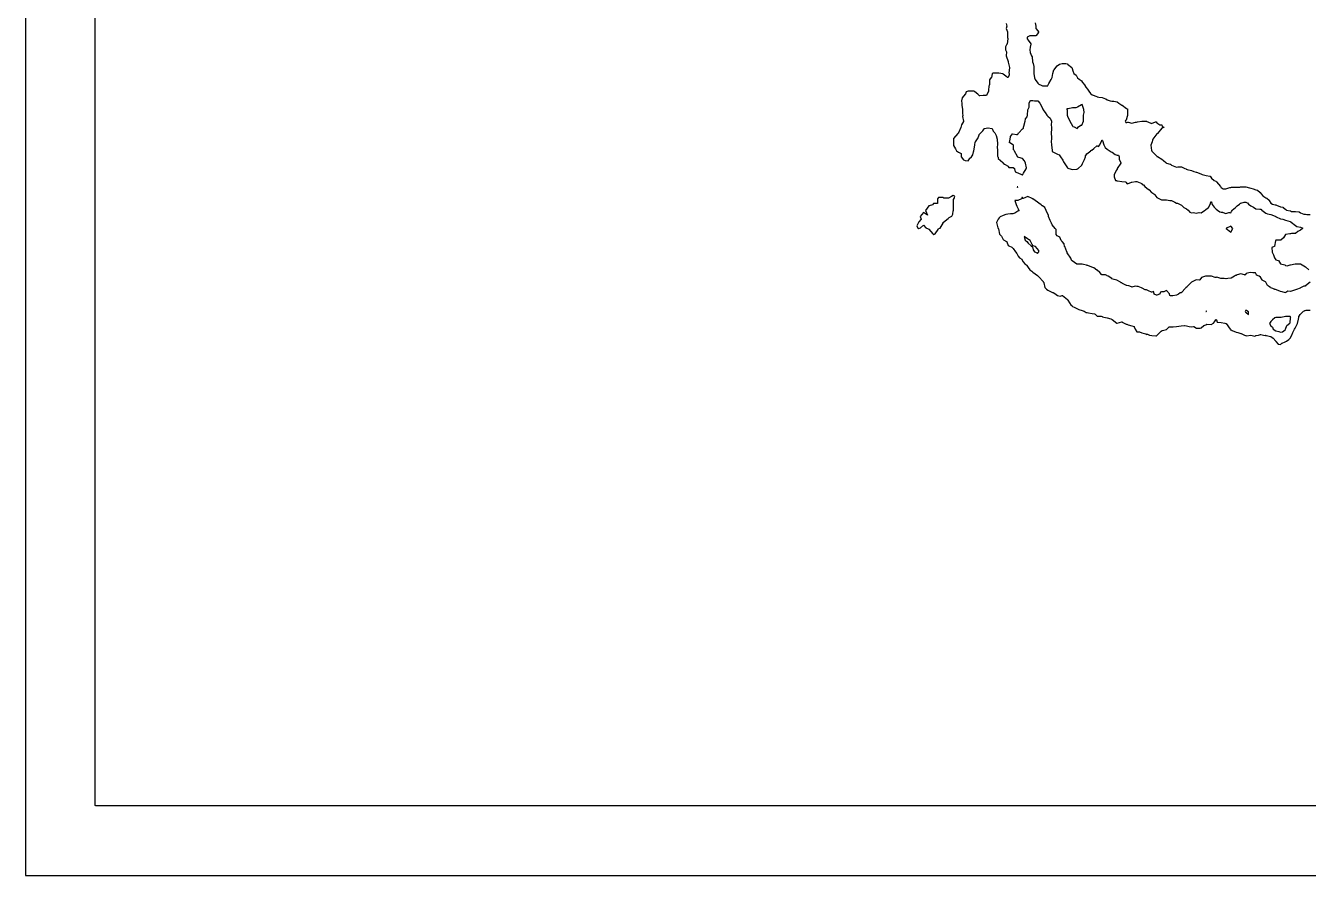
# Model space of a CAD drawing. Header units: millimetres. Extents: x 0 to 500, y 0 to 700.
# Drawn here: x 0 to 239.7, y 0 to 158.8 of the extents above; entities that cross this region are included whole.
import ezdxf

# ---------------------------------------------------------------- set-up
doc = ezdxf.new("R2010")
doc.units = ezdxf.units.MM
for name, color, linetype in [('CORTE', 1, 'Continuous'), ('GRABADO', 5, 'Continuous'), ('HOJA', 8, 'Continuous')]:
    doc.layers.add(name, color=color, linetype=linetype)

msp = doc.modelspace()

# ---------------------------------------------------------------- linework, layer by layer
at = {"layer": 'CORTE'}
for points in [[(250.7, 13), (220.65, 13), (220.28, 13), (217.87, 13), (217.3, 13), (216.91, 13), (215.47, 13), (214.72, 13), (214.51, 13), (214.03, 13), (213.63, 13), (212.18, 13), (211.77, 13), (210.8, 13), (210.39, 13), (209.91, 13), (209.49, 13), (208.02, 13), (207.6, 13), (205.64, 13), (205.2, 13), (203.73, 13), (203.28, 13), (200.32, 13), (199.86, 13), (198.87, 13), (198.31, 13), (197.85, 13), (197.38, 13), (196.88, 13), (196.41, 13), (195.91, 13), (195.43, 13), (194.93, 13), (194.42, 13), (193.91, 13), (193.42, 13), (192.93, 13), (192.44, 13), (163.74, 13), (163.36, 13), (159.83, 13), (159.44, 13), (158.83, 13), (155.81, 13), (155.21, 13), (152.21, 13), (151.78, 13), (149.77, 13), (149.33, 13), (146.81, 13), (146.24, 13), (145.74, 13), (145.19, 13), (144.63, 13), (144.18, 13), (135.16, 13), (134.65, 13), (133.15, 13), (132.65, 13), (101.94, 13), (101.33, 13), (88.84, 13), (88.28, 13), (87.79, 13), (87.35, 13), (86.79, 13), (86.35, 13), (85.85, 13), (85.3, 13), (84.85, 13), (84.3, 13), (83.85, 13), (82.85, 13), (82.39, 13), (81.85, 13), (78.85, 13), (78.33, 13), (77.34, 13), (76.82, 13), (76.31, 13), (75.81, 13), (75.31, 13), (74.83, 13), (74.34, 13), (73.84, 13), (72.85, 13), (72.36, 13), (43.69, 13), (43.08, 13), (42.7, 13), (42.32, 13), (41.33, 13), (40.73, 13), (38.75, 13), (38.16, 13), (37.67, 13), (37.27, 13), (36.78, 13), (36.37, 13), (35.88, 13), (35.21, 13), (30.29, 13), (29.74, 13), (29.25, 13), (28.82, 13), (25.87, 13), (25.33, 13), (21.9, 13), (21.38, 13), (14.05, 13), (13.56, 13), (13.07, 13), (13.07, 13), (13.06, 13), (13.05, 13), (13.04, 13.01), (13.04, 13.01), (13.03, 13.01), (13.03, 13.02), (13.02, 13.02), (13.02, 13.03), (13.01, 13.03), (13.01, 13.04), (13.01, 13.04), (13, 13.05), (13, 13.06), (13, 13.07), (13, 13.07), (13, 45.11), (13, 47.44), (13, 47.89), (13, 48.61), (13, 49.2), (13, 50.36), (13, 50.95), (13, 51.53), (13, 52.23), (13, 54.56), (13, 55.25), (13, 56.41), (13, 56.99), (13, 57.57), (13, 58.24), (13, 58.82), (13, 59.49), (13, 60.06), (13, 60.55), (13, 60.96), (13, 61.2), (13, 61.53), (13, 62.38), (13, 63.59), (13, 64.31), (13, 64.88), (13, 65.51), (13, 66.15), (13, 66.71), (13, 67.34), (13, 67.96), (13, 68.69), (13, 69.24), (13, 69.74), (13, 70.35), (13, 72.01), (13, 72.49), (13, 73), (13, 73.53), (13, 74.13), (13, 74.58), (13, 75.15), (13, 75.75), (13, 78.57), (13, 79.15), (13, 80.28), (13, 80.85), (13, 81.98), (13, 82.54), (13, 120.16), (13, 120.85), (13, 123.07), (13, 123.52), (13, 124.08), (13, 124.63), (13, 125.3), (13, 125.86), (13, 126.31), (13, 126.97), (13, 131.42), (13, 132.06), (13, 132.54), (13, 133.09), (13, 133.73), (13, 134.13), (13, 134.84), (13, 138.72), (13, 139.33), (13, 139.89), (13, 140.49), (13, 142.14), (13, 142.69), (13, 143.8), (13, 144.38), (13, 146.03), (13, 146.55), (13, 149.85), (13, 150.41), (13, 150.96), (13, 151.52), (13, 152.08), (13, 153.18), (13, 153.72), (13, 191.38)], [(188.65, 159.3), (188.78, 158.71), (188.78, 158.7), (188.78, 158.27), (189.14, 157.83), (189.14, 157.83), (189.15, 157.82), (189.15, 157.81), (189.23, 157.61), (189.24, 157.61), (189.24, 157.6), (189.24, 157.6), (189.24, 157.59), (189.24, 157.58), (189.24, 157.57), (189.24, 157.57), (189.23, 157.56), (189.15, 157.36), (189.15, 157.35), (189.14, 157.35), (189.14, 157.34), (188.76, 156.88), (188.76, 156.88), (188.75, 156.87), (188.74, 156.87), (188.74, 156.87), (188.73, 156.86), (188.72, 156.86), (188.72, 156.86), (188.71, 156.86), (187.63, 156.86), (187.27, 156.72), (187.16, 156.6), (187.12, 156.47), (187.13, 156.3), (187.29, 156.06), (187.83, 155.41), (187.84, 155.41), (187.84, 155.4), (187.84, 155.39), (187.85, 155.38), (187.85, 155.38), (187.85, 155.37), (187.85, 155.36), (187.85, 155.36), (187.85, 155.35), (187.72, 154.74), (187.62, 154.25), (187.72, 153.77), (187.92, 153.17), (188.05, 152.98), (188.05, 152.97), (188.06, 152.96), (188.06, 152.96), (188.06, 152.95), (188.16, 152.04), (188.23, 151.69), (188.41, 151.15), (188.41, 151.14), (188.41, 151.14), (188.41, 151.13), (188.41, 151.13), (188.39, 150.92), (188.41, 150.71), (188.41, 150.7), (188.41, 149.81), (188.5, 149.04), (188.66, 148.73), (189.14, 148.01), (189.3, 147.86), (189.74, 147.65), (190.02, 147.54), (190.83, 147.54), (190.92, 147.55), (190.93, 147.55), (190.94, 147.55), (190.95, 147.55), (190.97, 147.55), (190.98, 147.6), (190.98, 147.6), (190.98, 147.61), (190.99, 147.61), (191.17, 147.98), (191.17, 147.98), (191.64, 148.73), (191.7, 148.84), (191.79, 149.09), (191.93, 149.82), (191.93, 149.82), (192.14, 150.52), (192.14, 150.52), (192.14, 150.53), (192.15, 150.54), (192.15, 150.54), (192.47, 150.96), (192.47, 150.96), (192.73, 151.28), (192.74, 151.28), (192.74, 151.28), (192.74, 151.29), (193.17, 151.58), (193.17, 151.59), (193.18, 151.59), (193.19, 151.59), (193.7, 151.71), (193.71, 151.71), (193.71, 151.71), (194.32, 151.71), (194.33, 151.71), (194.33, 151.71), (194.66, 151.62), (194.67, 151.61), (194.67, 151.61), (194.68, 151.61), (195.45, 150.97), (195.45, 150.97), (195.46, 150.96), (195.47, 150.95), (195.47, 150.94), (195.52, 150.8), (195.52, 150.8), (195.64, 150.33), (195.88, 149.85), (196.28, 149.55), (196.28, 149.55), (196.29, 149.55), (196.29, 149.54), (196.3, 149.53), (196.3, 149.53), (196.55, 149.04), (196.85, 148.75), (197.25, 148.51), (197.26, 148.51), (197.27, 148.5), (197.27, 148.5), (197.28, 148.49), (197.28, 148.49), (197.48, 148.15), (197.91, 147.63), (197.92, 147.62), (197.92, 147.62), (198.1, 147.26), (198.4, 146.89), (198.41, 146.89), (198.66, 146.51), (198.95, 146.08), (199.31, 145.86), (200.15, 145.53), (200.15, 145.52), (200.23, 145.48), (200.25, 145.48), (200.54, 145.43), (201.14, 145.35), (201.14, 145.35), (201.15, 145.35), (201.8, 145.09), (201.8, 145.09), (201.81, 145.09), (202.08, 144.92), (202.63, 144.76), (202.98, 144.7), (203.29, 144.7), (203.3, 144.7), (203.3, 144.69), (203.92, 144.57), (203.93, 144.57), (203.93, 144.57), (203.94, 144.56), (203.95, 144.56), (204.26, 144.31), (204.62, 144.02), (204.85, 143.95), (204.86, 143.95), (204.87, 143.95), (204.87, 143.94), (204.87, 143.94), (205.69, 143.33), (205.79, 143.25), (205.81, 143.25), (205.82, 143.25), (205.83, 143.24), (205.83, 143.24), (205.84, 143.23), (205.85, 143.22), (205.85, 143.22), (205.85, 143.21), (205.86, 143.21), (205.86, 143.2), (205.87, 143.16), (205.88, 143.15), (205.88, 143.14), (205.88, 143.14), (205.88, 143.08), (205.88, 142.02), (205.88, 142.02), (205.88, 142.01), (205.83, 141.81), (205.83, 141.81), (205.61, 141.15), (205.61, 141.14), (205.6, 141.14), (205.46, 140.91), (205.55, 140.68), (205.75, 140.68), (205.96, 140.72), (205.97, 140.73), (205.97, 140.73), (205.98, 140.73), (205.99, 140.72), (205.99, 140.72), (206.68, 140.54), (207.37, 140.72), (207.38, 140.72), (207.59, 140.76), (207.74, 140.8), (207.75, 140.8), (207.75, 140.8), (208.53, 140.91), (208.53, 140.91), (209.4, 140.91), (209.41, 140.91), (209.47, 140.9), (209.48, 140.9), (209.49, 140.89), (209.5, 140.89), (209.65, 140.8), (210.39, 140.5), (211.14, 140.8), (211.14, 140.8), (211.15, 140.81), (211.16, 140.81), (211.17, 140.81), (211.17, 140.81), (211.18, 140.81), (211.19, 140.8), (211.19, 140.8), (211.2, 140.8), (211.21, 140.79), (211.21, 140.79), (211.22, 140.78), (211.22, 140.78), (211.36, 140.61), (211.93, 140.27), (212.24, 140.27), (212.25, 140.27), (212.26, 140.27), (212.26, 140.27), (212.27, 140.26), (212.28, 140.26), (212.28, 140.26), (212.29, 140.25), (212.3, 140.25), (212.3, 140.24), (212.31, 140.23), (212.31, 140.23), (212.31, 140.22), (212.31, 140.22), (212.39, 139.96), (212.6, 139.87), (212.6, 139.87), (212.61, 139.86), (212.62, 139.86), (212.62, 139.85), (212.63, 139.85), (212.63, 139.84), (212.64, 139.83), (212.64, 139.83), (212.64, 139.83), (212.64, 139.82), (212.64, 139.81), (212.64, 139.8), (212.64, 139.78), (212.64, 139.77), (212.64, 139.77), (212.63, 139.76), (212.63, 139.75), (212.62, 139.75), (212.62, 139.74), (212.61, 139.74), (212.6, 139.73), (212.6, 139.73), (212.59, 139.73), (212.34, 139.65), (212.29, 139.62), (211.48, 138.64), (211.48, 138.64), (211.47, 138.63), (211.47, 138.63), (211.4, 138.58), (211.39, 138.57), (211.39, 138.57), (211.36, 138.56), (210.63, 137.54), (210.58, 137.4), (210.46, 137.05), (210.27, 136.46), (210.38, 135.46), (210.38, 135.46), (210.38, 135.45), (210.37, 135.39), (210.4, 135.36), (210.4, 135.36), (210.44, 135.32), (211.04, 134.69), (211.36, 134.37), (211.39, 134.36), (211.39, 134.36), (211.4, 134.35), (211.47, 134.3), (212.28, 133.81), (212.29, 133.81), (212.6, 133.56), (213.06, 133.19), (213.2, 133.11), (213.87, 132.91), (213.88, 132.91), (213.88, 132.9), (213.89, 132.9), (213.89, 132.9), (214.13, 132.71), (214.74, 132.46), (215.03, 132.35), (215.26, 132.39), (215.27, 132.39), (215.27, 132.39), (215.95, 132.39), (215.96, 132.39), (215.97, 132.39), (215.97, 132.39), (215.98, 132.39), (216.6, 132.09), (216.83, 132), (216.84, 131.99), (216.84, 131.99), (216.91, 131.94), (217.04, 131.91), (217.82, 131.73), (217.82, 131.72), (217.83, 131.72), (218.27, 131.51), (218.74, 131.42), (218.75, 131.42), (218.75, 131.41), (219.6, 131.08), (219.68, 131.04), (219.72, 131.03), (219.84, 130.98), (220.59, 130.81), (221.26, 130.67), (221.27, 130.67), (221.28, 130.66), (221.28, 130.66), (221.29, 130.66), (221.3, 130.65), (221.3, 130.64), (221.31, 130.64), (221.56, 130.28), (222.09, 129.86), (222.36, 129.74), (222.37, 129.74), (222.37, 129.73), (222.38, 129.73), (222.49, 129.62), (222.49, 129.62), (223.23, 128.73), (223.23, 128.73), (223.31, 128.6), (223.4, 128.52), (223.76, 128.3), (224.27, 128.3), (224.99, 128.52), (225, 128.52), (225, 128.52), (225.01, 128.52), (225.2, 128.52), (225.34, 128.57), (225.34, 128.58), (225.35, 128.58), (225.35, 128.58), (225.36, 128.58), (226.89, 128.58), (227.02, 128.67), (227.03, 128.67), (227.03, 128.67), (227.04, 128.68), (227.05, 128.68), (227.06, 128.68), (227.07, 128.68), (227.07, 128.68), (227.14, 128.67), (227.99, 128.67), (228, 128.67), (228.01, 128.67), (228.01, 128.67), (228.69, 128.46), (228.94, 128.39), (229.35, 128.27), (229.86, 128.11), (230.17, 128.02), (230.18, 128.02), (230.19, 128.01), (230.19, 128.01), (230.2, 128.01), (230.67, 127.63), (230.67, 127.63), (230.68, 127.62), (230.68, 127.61), (230.83, 127.38), (231.18, 126.96), (231.73, 126.62), (231.9, 126.52), (231.91, 126.52), (232.37, 126.15), (232.37, 126.15), (232.38, 126.14), (232.38, 126.14), (232.38, 126.13), (232.68, 125.6), (232.98, 125.42), (233.45, 125.31), (233.54, 125.32), (233.55, 125.32), (233.56, 125.32), (233.56, 125.32), (233.57, 125.32), (233.58, 125.32), (233.58, 125.31), (233.73, 125.24), (234.5, 124.93), (234.93, 124.84), (234.94, 124.84), (234.95, 124.84), (234.95, 124.84), (234.96, 124.83), (234.97, 124.83), (235.45, 124.4), (235.59, 124.31), (236.25, 124.2), (236.26, 124.2), (236.35, 124.17), (236.36, 124.17), (236.53, 124.08), (237.26, 124.08), (237.26, 124.08), (237.92, 123.98), (237.93, 123.98), (237.93, 123.98), (237.94, 123.98), (237.94, 123.98), (238.21, 123.81), (238.81, 123.58), (239.11, 123.58), (239.11, 123.58), (239.12, 123.57), (239.13, 123.57), (239.37, 123.5), (240.03, 123.5)]]:
    msp.add_lwpolyline(points, dxfattribs=at)
for points in [[(196.74, 139.85), (197.14, 140.18), (197.37, 140.18), (197.68, 140.93), (197.68, 141.62), (197.65, 142.03), (197.77, 142.53), (197.7, 143.12), (197.38, 144.02), (197.29, 143.98), (196.52, 143.52), (196.2, 143.43), (195.58, 143.43), (194.8, 143.24), (194.63, 143.24), (194.52, 143.27), (194.52, 143.15), (194.6, 143.01), (194.6, 142.04), (194.71, 141.69), (194.96, 141.25), (195.12, 140.95), (195.63, 140.04), (195.69, 139.96), (195.93, 139.87), (196.48, 139.54), (196.74, 139.85)], [(189.14, 116.36), (189.31, 116.49), (189.31, 116.79), (189.03, 117.13), (188.71, 117.5), (188.23, 117.65), (188.09, 117.89), (187.68, 118.63), (187.36, 118.82), (187.19, 118.92), (186.6, 119.39), (186.79, 118.72), (187.07, 118.47), (187.29, 118.12), (187.9, 117.63), (188.1, 117.47), (188.23, 116.88), (188.53, 116.52), (188.98, 116.34), (189.07, 116.23), (189.14, 116.36)], [(228.51, 105.3), (228.15, 105.52), (228.01, 105.6), (227.91, 105.48), (227.87, 105.34), (227.9, 105.22), (228.03, 105.17), (228.51, 104.78), (228.51, 105.3)], [(220.54, 105.35), (220.56, 105.37), (220.63, 105.4), (220.64, 105.45), (220.61, 105.45), (220.56, 105.38), (220.54, 105.35), (220.54, 105.35), (220.54, 105.35)], [(234.87, 101.56), (235.34, 101.93), (235.4, 102.04), (235.67, 102.77), (236.2, 103.16), (236.25, 103.33), (236.34, 104.14), (236.36, 104.24), (236.37, 104.35), (236.3, 104.41), (235.41, 104.41), (234.59, 104.27), (234.47, 104.26), (234.37, 104.27), (233.57, 104.27), (233.39, 104.17), (232.98, 103.8), (232.68, 103.52), (232.41, 103.12), (232.68, 102.71), (233, 102.42), (233.12, 102.06), (233.58, 101.78), (234.14, 101.65), (234.48, 101.51), (234.87, 101.56)]]:
    msp.add_lwpolyline(points, close=True, dxfattribs=at)
at = {"layer": 'GRABADO'}
for points in [[(250.79, 13), (226.05, 13), (225.61, 13), (222.77, 13), (222.09, 13), (221.63, 13), (219.93, 13), (219.05, 13), (218.79, 13), (218.22, 13), (217.75, 13), (216.04, 13), (215.56, 13), (214.42, 13), (213.93, 13), (213.36, 13), (212.86, 13), (211.13, 13), (210.63, 13), (208.31, 13), (207.8, 13), (206.05, 13), (205.52, 13), (202.02, 13), (201.48, 13), (200.31, 13), (199.66, 13), (199.11, 13), (198.55, 13), (197.96, 13), (197.4, 13), (196.82, 13), (196.25, 13), (195.66, 13), (195.05, 13), (194.45, 13), (193.88, 13), (193.3, 13), (192.71, 13), (169.57, 13), (169.12, 13), (164.96, 13), (164.49, 13), (163.77, 13), (160.2, 13), (159.5, 13), (155.94, 13), (155.44, 13), (153.06, 13), (152.55, 13), (149.56, 13), (148.9, 13), (148.3, 13), (147.65, 13), (147, 13), (146.46, 13), (135.8, 13), (135.19, 13), (133.42, 13), (132.83, 13), (107.32, 13), (106.6, 13), (91.84, 13), (91.18, 13), (90.59, 13), (90.07, 13), (89.41, 13), (88.89, 13), (88.3, 13), (87.65, 13), (87.12, 13), (86.47, 13), (85.94, 13), (84.76, 13), (84.21, 13), (83.58, 13), (80.04, 13), (79.42, 13), (78.24, 13), (77.63, 13), (77.03, 13), (76.43, 13), (75.85, 13), (75.28, 13), (74.7, 13), (74.11, 13), (72.94, 13), (72.36, 13), (49.26, 13), (48.54, 13), (48.09, 13), (47.64, 13), (46.46, 13), (45.76, 13), (43.42, 13), (42.72, 13), (42.14, 13), (41.67, 13), (41.09, 13), (40.61, 13), (40.02, 13), (39.24, 13), (33.42, 13), (32.77, 13), (32.19, 13), (31.68, 13), (28.19, 13), (27.55, 13), (23.5, 13), (22.88, 13), (14.23, 13), (13.64, 13), (13.07, 13), (13.07, 13), (13.06, 13), (13.05, 13), (13.04, 13.01), (13.04, 13.01), (13.03, 13.01), (13.03, 13.02), (13.02, 13.02), (13.02, 13.03), (13.01, 13.03), (13.01, 13.04), (13.01, 13.04), (13, 13.05), (13, 13.06), (13, 13.07), (13, 13.07), (13, 38), (13, 40.76), (13, 41.29), (13, 42.14), (13, 42.83), (13, 44.21), (13, 44.9), (13, 45.59), (13, 46.42), (13, 49.17), (13, 49.98), (13, 51.35), (13, 52.04), (13, 52.72), (13, 53.52), (13, 54.2), (13, 54.99), (13, 55.67), (13, 56.25), (13, 56.73), (13, 57.01), (13, 57.4), (13, 58.41), (13, 59.84), (13, 60.69), (13, 61.36), (13, 62.11), (13, 62.86), (13, 63.53), (13, 64.27), (13, 65), (13, 65.86), (13, 66.52), (13, 67.11), (13, 67.83), (13, 69.8), (13, 70.35), (13, 70.97), (13, 71.58), (13, 72.29), (13, 72.83), (13, 73.5), (13, 74.21), (13, 77.54), (13, 78.23), (13, 79.56), (13, 80.24), (13, 81.57), (13, 82.24), (13, 113.76), (13, 114.57), (13, 117.2), (13, 117.73), (13, 118.39), (13, 119.05), (13, 119.83), (13, 120.49), (13, 121.03), (13, 121.81), (13, 127.07), (13, 127.83), (13, 128.39), (13, 129.05), (13, 129.79), (13, 130.27), (13, 131.11), (13, 135.69), (13, 136.42), (13, 137.07), (13, 137.79), (13, 139.74), (13, 140.39), (13, 141.69), (13, 142.39), (13, 144.34), (13, 144.95), (13, 148.85), (13, 149.5), (13, 150.16), (13, 150.82), (13, 151.48), (13, 152.78), (13, 153.42), (13, 184.99)], [(183.21, 159.18), (183.31, 158.71), (183.31, 158.71), (183.31, 158.69), (183.22, 158.24), (183.48, 157.61), (183.48, 157.6), (183.48, 157.59), (183.48, 157.59), (183.48, 156.61), (183.48, 156.5), (183.53, 156.45), (183.53, 156.45), (183.53, 156.44), (183.53, 156.44), (183.54, 156.43), (183.54, 156.42), (183.54, 156.41), (183.54, 156.4), (183.54, 156.39), (183.37, 155.35), (183.37, 155.34), (183.36, 155.34), (183.36, 155.33), (183.11, 154.82), (183.11, 154.27), (183.27, 153.88), (183.27, 153.87), (183.27, 153.87), (183.27, 153.86), (183.27, 153.86), (183.23, 153.15), (183.57, 152.09), (183.58, 152.05), (183.58, 152.04), (183.58, 152.04), (183.58, 152.03), (183.58, 152.02), (183.58, 152.01), (183.58, 152.01), (183.58, 152.01), (183.58, 152), (183.59, 152), (183.59, 151.99), (183.59, 151.98), (183.6, 151.98), (183.85, 150.93), (183.85, 150.93), (183.85, 150.92), (183.85, 150.91), (183.85, 150.91), (183.73, 149.97), (183.75, 149.81), (183.78, 149.6), (183.78, 149.59), (183.78, 149.59), (183.78, 149.58), (183.78, 149.57), (183.78, 149.57), (183.77, 149.56), (183.59, 149.12), (183.59, 149.12), (183.59, 149.11), (183.58, 149.11), (183.58, 149.1), (183.57, 149.1), (183.57, 149.09), (183.56, 149.09), (183.55, 149.09), (183.55, 149.08), (183.54, 149.08), (183.53, 149.08), (183.52, 149.08), (183.51, 149.08), (183.51, 149.08), (183.5, 149.08), (183.49, 149.09), (183.49, 149.09), (183.48, 149.09), (183.48, 149.1), (183.15, 149.36), (182.68, 149.74), (182.58, 149.77), (181.81, 149.9), (181.68, 149.9), (181.55, 149.88), (181.55, 149.88), (180.77, 149.88), (180.62, 149.76), (180.44, 149.12), (180.44, 149.12), (180.44, 149.11), (180.43, 149.1), (180.07, 148.67), (180.07, 147.79), (180.07, 147.78), (180.07, 147.78), (180.07, 147.77), (180.01, 147.57), (179.99, 147.45), (179.89, 146.74), (179.88, 146.46), (179.88, 146.46), (179.87, 146.45), (179.87, 146.44), (179.87, 146.44), (179.54, 145.74), (179.53, 145.73), (179.53, 145.73), (179.53, 145.73), (179.52, 145.72), (179.52, 145.71), (179.51, 145.71), (179.5, 145.71), (179.5, 145.7), (179.49, 145.7), (179.48, 145.7), (179.47, 145.7), (179.47, 145.7), (178.89, 145.73), (178.3, 145.67), (178.29, 145.67), (178.28, 145.67), (178.27, 145.67), (178.27, 145.67), (178.26, 145.67), (178.25, 145.67), (178.25, 145.68), (178.24, 145.68), (178.24, 145.68), (177.92, 145.97), (177.37, 146.41), (177.16, 146.55), (177.05, 146.53), (177.05, 146.52), (177.04, 146.52), (177.03, 146.52), (177.03, 146.53), (176.9, 146.55), (176.13, 146.55), (175.74, 146.41), (175.6, 146.02), (175.6, 146.02), (175.6, 146.02), (175.6, 146.01), (175.24, 145.59), (175.24, 145.58), (174.97, 145.32), (174.85, 144.74), (174.91, 144.26), (174.91, 144.25), (174.91, 143.84), (175.03, 143.15), (175.03, 143.14), (175.03, 142.31), (175.1, 142.04), (175.1, 142.03), (175.1, 142.02), (175.1, 142.02), (175.07, 141.79), (175.22, 140.92), (175.22, 140.91), (175.22, 140.9), (175.21, 140.89), (175.21, 140.89), (175.21, 140.88), (174.88, 140.22), (174.76, 139.78), (174.76, 139.77), (174.33, 138.75), (174.33, 138.75), (174.29, 138.69), (174.29, 138.68), (174.28, 138.68), (174.28, 138.67), (174.27, 138.67), (174.27, 138.66), (174.26, 138.66), (174.19, 138.63), (173.4, 137.67), (173.36, 137.61), (173.36, 137.58), (173.36, 137.52), (173.36, 136.48), (173.4, 136.36), (173.72, 135.78), (173.93, 135.41), (174.3, 135.14), (174.79, 134.9), (174.8, 134.9), (174.8, 134.9), (174.81, 134.89), (174.81, 134.89), (174.82, 134.88), (174.83, 134.87), (174.83, 134.86), (174.83, 134.85), (174.83, 134.27), (175.24, 133.7), (175.53, 133.59), (176.08, 133.49), (176.36, 133.92), (176.36, 133.92), (176.36, 133.93), (176.36, 133.93), (176.75, 134.29), (176.97, 134.66), (177.09, 135.22), (177.09, 135.23), (177.15, 135.38), (177.24, 135.7), (177.38, 136.48), (177.44, 137.01), (177.44, 137.02), (177.45, 137.03), (177.45, 137.03), (177.45, 137.04), (177.45, 137.04), (177.83, 137.62), (177.83, 137.62), (177.9, 137.71), (178.16, 138.4), (178.16, 138.41), (178.17, 138.41), (178.17, 138.42), (178.17, 138.42), (178.46, 138.74), (178.83, 139.14), (179.09, 139.53), (179.1, 139.53), (179.1, 139.54), (179.11, 139.54), (179.12, 139.55), (179.12, 139.55), (179.13, 139.55), (179.14, 139.56), (179.14, 139.56), (179.81, 139.66), (179.81, 139.66), (179.82, 139.66), (179.83, 139.66), (180.51, 139.58), (180.52, 139.58), (180.52, 139.58), (180.53, 139.58), (180.54, 139.57), (180.54, 139.57), (180.55, 139.56), (180.56, 139.56), (180.56, 139.55), (180.56, 139.55), (180.57, 139.54), (180.81, 139.05), (181.09, 138.74), (181.1, 138.73), (181.1, 138.73), (181.36, 138.27), (181.36, 138.26), (181.36, 138.25), (181.54, 137.59), (181.55, 137.59), (181.55, 137.58), (181.6, 136.65), (181.6, 136.64), (181.59, 136.46), (181.59, 136.45), (181.54, 136.21), (181.62, 135.36), (181.62, 134.41), (181.66, 134.27), (181.69, 134.2), (181.69, 134.19), (181.74, 133.94), (182.57, 133.19), (182.62, 133.15), (182.62, 133.14), (182.62, 133.14), (182.63, 133.13), (182.65, 133.09), (182.87, 132.92), (183.57, 132.5), (183.57, 132.5), (183.58, 132.49), (183.58, 132.49), (183.73, 132.3), (184.45, 132.3), (184.46, 132.3), (184.47, 132.3), (184.47, 132.3), (184.48, 132.3), (184.49, 132.29), (184.5, 132.29), (184.5, 132.28), (184.74, 132.07), (184.74, 132.06), (184.75, 132.05), (184.75, 132.05), (184.75, 132.04), (184.92, 131.45), (185.4, 131.26), (186.1, 130.98), (186.1, 130.98), (186.11, 130.97), (186.25, 130.89), (186.29, 130.89), (186.32, 130.9), (186.35, 130.95), (186.47, 131.22), (186.47, 131.22), (186.93, 132.05), (186.98, 132.23), (186.83, 133.11), (186.62, 133.54), (186.26, 133.97), (185.59, 134.17), (185.4, 134.22), (185.39, 134.22), (185.39, 134.22), (185.38, 134.22), (185.37, 134.23), (185.37, 134.23), (185.36, 134.24), (185.36, 134.24), (185.35, 134.25), (185.35, 134.25), (185.35, 134.26), (185.31, 134.35), (184.77, 135.32), (184.62, 135.6), (184.61, 135.6), (184.61, 135.62), (184.61, 135.63), (184.61, 136.43), (184.41, 136.6), (183.88, 136.87), (183.88, 136.88), (183.87, 136.88), (183.87, 136.88), (183.86, 136.89), (183.86, 136.9), (183.85, 136.9), (183.85, 136.91), (183.85, 136.92), (183.84, 136.93), (183.84, 136.93), (183.84, 136.94), (183.84, 136.94), (183.84, 136.95), (183.97, 137.59), (184.02, 138.01), (184.02, 138.02), (184.03, 138.03), (184.03, 138.04), (184.03, 138.04), (184.03, 138.05), (184.39, 138.54), (184.39, 138.54), (184.4, 138.55), (184.41, 138.55), (184.41, 138.55), (184.42, 138.56), (184.43, 138.56), (184.43, 138.56), (184.44, 138.57), (184.45, 138.57), (184.46, 138.57), (184.46, 138.56), (185.12, 138.45), (185.35, 138.45), (185.46, 138.57), (185.54, 138.73), (185.55, 138.73), (185.55, 138.74), (186.25, 139.49), (186.25, 139.49), (186.26, 139.5), (186.26, 139.5), (186.44, 139.61), (186.48, 139.82), (186.56, 140.21), (186.56, 140.22), (186.75, 140.93), (186.82, 141.33), (186.82, 141.33), (186.83, 141.34), (186.83, 141.35), (186.84, 141.35), (187.16, 141.74), (187.22, 142.03), (187.24, 143.03), (187.24, 143.04), (187.25, 143.05), (187.25, 143.06), (187.25, 143.06), (187.25, 143.06), (187.26, 143.07), (187.26, 143.08), (187.34, 143.17), (187.49, 143.55), (187.49, 144.25), (187.49, 144.25), (187.49, 144.26), (187.49, 144.27), (187.71, 144.74), (187.71, 144.75), (187.72, 144.75), (187.72, 144.76), (187.73, 144.76), (187.74, 144.77), (187.75, 144.77), (187.76, 144.78), (187.76, 144.78), (187.77, 144.78), (188.15, 144.81), (188.16, 144.81), (188.16, 144.81), (188.17, 144.81), (188.17, 144.81), (188.5, 144.72), (189.08, 144.76), (189.09, 144.76), (189.09, 144.76), (189.1, 144.76), (189.11, 144.76), (189.12, 144.76), (189.13, 144.75), (189.13, 144.75), (189.13, 144.74), (189.14, 144.74), (189.51, 144.29), (189.51, 144.29), (189.51, 144.29), (189.75, 143.89), (189.75, 143.89), (190.07, 143.16), (190.08, 143.14), (190.49, 142.57), (190.5, 142.57), (190.79, 142.07), (190.99, 141.85), (191.43, 141.51), (191.44, 141.51), (191.44, 141.5), (191.45, 141.49), (191.45, 141.49), (191.45, 141.48), (191.68, 140.94), (191.68, 140.93), (191.69, 140.92), (191.69, 140.91), (191.63, 140.17), (191.69, 139.81), (191.69, 139.8), (191.69, 139.8), (191.67, 139.48), (191.63, 138.69), (191.67, 137.89), (191.67, 137.89), (191.66, 137.57), (191.63, 137.21), (191.69, 136.47), (191.82, 135.5), (191.82, 135.49), (191.82, 135.49), (191.82, 135.48), (191.82, 135.47), (191.78, 135.35), (191.81, 135.27), (191.9, 135.22), (192.18, 135.07), (192.82, 134.75), (193.1, 134.65), (193.1, 134.65), (193.11, 134.65), (193.11, 134.64), (193.12, 134.64), (193.13, 134.63), (193.13, 134.63), (193.13, 134.63), (193.36, 134.28), (193.78, 133.66), (193.78, 133.65), (193.93, 133.35), (194.05, 133.17), (194.7, 132.24), (194.76, 132.17), (194.9, 132.09), (195.58, 131.87), (196.37, 131.96), (196.45, 131.96), (196.48, 132), (196.48, 132.01), (196.49, 132.02), (196.5, 132.02), (196.5, 132.02), (196.51, 132.03), (196.51, 132.03), (196.65, 132.08), (197.36, 132.72), (197.47, 133.01), (197.47, 133.01), (197.54, 133.16), (197.85, 133.76), (198.04, 134.26), (198.06, 134.5), (198.06, 134.51), (198.06, 134.52), (198.06, 134.52), (198.07, 134.53), (198.07, 134.54), (198.29, 134.8), (198.29, 134.81), (198.3, 134.81), (199.05, 135.41), (199.06, 135.42), (199.17, 135.49), (199.23, 135.53), (199.57, 135.83), (200.15, 136.3), (200.16, 136.3), (200.16, 136.3), (200.17, 136.3), (200.18, 136.31), (200.18, 136.31), (200.19, 136.31), (200.2, 136.31), (200.2, 136.31), (200.21, 136.31), (200.22, 136.31), (200.23, 136.3), (200.46, 136.21), (200.71, 136.5), (201.06, 137.33), (201.06, 137.34), (201.06, 137.34), (201.07, 137.35), (201.07, 137.35), (201.08, 137.36), (201.08, 137.36), (201.09, 137.37), (201.1, 137.37), (201.11, 137.37), (201.11, 137.37), (201.12, 137.37), (201.13, 137.37), (201.13, 137.37), (201.14, 137.37), (201.15, 137.37), (201.16, 137.37), (201.17, 137.36), (201.17, 137.36), (201.18, 137.35), (201.18, 137.35), (201.19, 137.34), (201.19, 137.33), (201.2, 137.32), (201.43, 136.49), (201.69, 136.01), (202.1, 135.69), (202.44, 135.42), (202.81, 135.19), (203, 135.15), (203, 135.15), (203.01, 135.15), (203.02, 135.14), (203.02, 135.14), (203.59, 134.73), (203.92, 134.6), (204.14, 134.6), (204.14, 134.6), (204.15, 134.59), (204.16, 134.59), (204.17, 134.59), (204.18, 134.58), (204.18, 134.58), (204.19, 134.57), (204.19, 134.57), (204.2, 134.56), (204.2, 134.56), (204.2, 134.55), (204.32, 134.27), (204.33, 134.26), (204.33, 134.25), (204.33, 133.84), (204.61, 133.16), (204.61, 133.15), (204.62, 133.15), (204.62, 133.14), (204.62, 133.13), (204.62, 133.12), (204.61, 133.11), (204.61, 133.11), (204.61, 133.1), (204.61, 133.09), (203.97, 132.07), (203.96, 132.06), (203.96, 132.06), (203.95, 132.05), (203.94, 132.04), (203.94, 132.03), (203.94, 132.02), (203.94, 132.02), (203.94, 132.01), (203.94, 132), (203.93, 131.99), (203.93, 131.98), (203.93, 131.98), (203.74, 131.71), (203.4, 130.89), (203.4, 130.5), (203.67, 129.86), (203.88, 129.83), (203.89, 129.82), (203.9, 129.82), (203.9, 129.82), (203.91, 129.82), (203.91, 129.81), (203.94, 129.78), (204.01, 129.76), (204.84, 129.63), (205.52, 129.58), (205.52, 129.57), (205.53, 129.57), (205.54, 129.57), (205.55, 129.56), (205.56, 129.56), (205.57, 129.55), (205.57, 129.55), (205.57, 129.54), (205.79, 129.21), (206.17, 129.34), (206.66, 129.51), (206.67, 129.51), (206.67, 129.51), (207.4, 129.64), (207.6, 129.67), (207.6, 129.67), (207.61, 129.67), (207.62, 129.67), (207.63, 129.67), (207.63, 129.67), (207.63, 129.67), (207.64, 129.67), (207.93, 129.52), (208.57, 129.26), (208.57, 129.26), (208.58, 129.26), (208.58, 129.25), (208.84, 129.05), (208.84, 129.04), (208.85, 129.04), (209.1, 128.74), (209.51, 128.39), (209.91, 128.11), (209.91, 128.11), (209.91, 128.11), (210.39, 127.63), (210.43, 127.59), (211, 127.2), (211, 127.2), (211.01, 127.2), (211.01, 127.19), (211.02, 127.19), (211.37, 126.68), (211.59, 126.53), (212.08, 126.3), (212.26, 126.26), (212.51, 126.22), (213.17, 126.22), (213.17, 126.22), (213.18, 126.22), (213.77, 126.13), (214.11, 126.08), (214.11, 126.08), (214.12, 126.08), (214.12, 126.08), (214.73, 125.81), (214.73, 125.81), (215.04, 125.64), (215.2, 125.62), (215.2, 125.62), (215.21, 125.61), (215.21, 125.61), (215.6, 125.42), (215.98, 125.22), (215.99, 125.21), (215.99, 125.21), (216.43, 124.83), (216.91, 124.54), (216.92, 124.54), (216.92, 124.54), (217.19, 124.29), (217.2, 124.29), (217.54, 123.93), (217.81, 123.79), (218.19, 123.84), (218.19, 123.84), (218.2, 123.84), (218.21, 123.84), (218.73, 123.74), (219.24, 123.84), (219.25, 123.84), (219.26, 123.84), (219.27, 123.84), (219.63, 123.79), (219.89, 123.96), (220.39, 124.3), (220.53, 124.43), (220.53, 124.44), (221.01, 124.82), (221.32, 125.38), (221.43, 125.79), (221.44, 125.8), (221.44, 125.8), (221.44, 125.81), (221.45, 125.81), (221.45, 125.82), (221.46, 125.83), (221.46, 125.83), (221.47, 125.83), (221.47, 125.84), (221.48, 125.84), (221.49, 125.84), (221.49, 125.84), (221.5, 125.84), (221.52, 125.84), (221.53, 125.84), (221.54, 125.84), (221.55, 125.83), (221.55, 125.83), (221.56, 125.82), (221.56, 125.82), (221.57, 125.81), (221.57, 125.8), (221.58, 125.8), (221.71, 125.38), (222.05, 124.87), (222.48, 124.46), (222.71, 124.3), (223.13, 123.99), (223.37, 123.9), (223.71, 123.9), (223.71, 123.9), (223.72, 123.89), (223.72, 123.89), (223.73, 123.89), (224.28, 123.67), (224.84, 123.89), (224.84, 123.89), (224.85, 123.89), (224.86, 123.9), (224.87, 123.9), (224.87, 123.9), (224.88, 123.89), (225.18, 123.82), (225.33, 124.05), (225.44, 124.27), (225.44, 124.28), (225.45, 124.28), (225.45, 124.29), (225.46, 124.29), (226.09, 124.82), (226.36, 125.08), (226.36, 125.08), (226.78, 125.41), (227.02, 125.6), (227.02, 125.61), (227.02, 125.61), (227.03, 125.61), (227.04, 125.62), (227.04, 125.62), (227.68, 125.77), (227.69, 125.77), (227.98, 125.8), (227.99, 125.8), (228, 125.8), (228.01, 125.8), (228.02, 125.8), (228.25, 125.7), (228.26, 125.69), (228.26, 125.69), (228.27, 125.68), (228.28, 125.68), (228.28, 125.67), (228.47, 125.41), (228.95, 125.14), (228.95, 125.14), (229.41, 124.85), (229.87, 124.56), (230.62, 124.5), (230.62, 124.5), (230.63, 124.5), (230.79, 124.46), (230.89, 124.43), (230.89, 124.43), (230.9, 124.43), (230.91, 124.42), (230.91, 124.42), (230.92, 124.42), (230.93, 124.41), (230.93, 124.4), (230.93, 124.4), (230.94, 124.39), (230.99, 124.29), (231.73, 123.72), (232.05, 123.61), (232.64, 123.51), (232.64, 123.51), (232.65, 123.5), (233.45, 123.2), (233.45, 123.19), (233.46, 123.19), (233.47, 123.18), (233.47, 123.18), (233.48, 123.17), (233.48, 123.17), (233.48, 123.17), (233.52, 123.1), (233.56, 123.1), (233.56, 123.1), (233.57, 123.1), (233.69, 123.06), (233.69, 123.06), (234.5, 122.69), (234.92, 122.6), (234.92, 122.6), (235.42, 122.44), (236.29, 122.16), (236.35, 122.14), (236.35, 122.14), (236.39, 122.12), (236.4, 122.12), (236.4, 122.12), (236.47, 122.08), (237.3, 121.44), (237.54, 121.28), (238.2, 121.11), (238.2, 121.11), (238.21, 121.11), (238.53, 120.97), (238.54, 120.97), (238.55, 120.97), (238.55, 120.96), (238.56, 120.96), (238.56, 120.95), (238.57, 120.94), (238.57, 120.94), (238.57, 120.93), (238.58, 120.92), (238.58, 120.92), (238.58, 120.91), (238.58, 120.9), (238.58, 120.88), (238.57, 120.87), (238.57, 120.86), (238.56, 120.86), (238.56, 120.85), (238.55, 120.85), (238.23, 120.57), (238.22, 120.56), (238.22, 120.56), (237.73, 120.31), (237.3, 119.96), (237.29, 119.96), (237.29, 119.96), (237.28, 119.95), (237.27, 119.95), (237.27, 119.95), (237.26, 119.95), (237.26, 119.95), (236.54, 119.95), (236.36, 119.86), (236.35, 119.86), (236.34, 119.86), (236.34, 119.86), (236.33, 119.85), (236.33, 119.85), (236.32, 119.86), (236.2, 119.87), (235.42, 119.75), (235.38, 119.73), (235.05, 119.14), (235.05, 119.14), (235.04, 119.13), (235.04, 119.13), (234.52, 118.71), (234.51, 118.71), (234.51, 118.7), (234.5, 118.7), (234.49, 118.7), (234.48, 118.7), (234.48, 118.7), (233.64, 118.7), (233.58, 118.67), (233.57, 118.66), (233.57, 118.66), (233.56, 118.66), (233.55, 118.66), (233.55, 118.66), (233.53, 118.66), (233.52, 118.66), (233.54, 118.61), (233.54, 118.61), (233.54, 118.6), (233.55, 118.59), (233.55, 118.59), (233.55, 118.58), (233.54, 118.57), (233.33, 117.55), (233.33, 117.55), (233.33, 117.54), (233.32, 117.53), (233.32, 117.52), (233.31, 117.52), (233.31, 117.51), (233.3, 117.5), (233.29, 117.5), (232.88, 117.3), (232.93, 116.47), (233.16, 115.94), (233.16, 115.94), (233.37, 115.38), (233.59, 115.02), (234.08, 114.92), (234.08, 114.92), (234.09, 114.92), (234.1, 114.91), (234.1, 114.91), (234.11, 114.9), (234.12, 114.9), (234.12, 114.89), (234.5, 114.29), (234.5, 114.28), (235.25, 114.1), (235.26, 114.1), (235.27, 114.1), (235.27, 114.1), (235.28, 114.09), (235.29, 114.09), (235.43, 113.94), (235.73, 113.91), (236.3, 114.11), (236.31, 114.11), (237.2, 114.26), (237.24, 114.27), (237.25, 114.27), (237.26, 114.27), (237.26, 114.27), (237.3, 114.26), (238.18, 114.26), (238.19, 114.26), (238.19, 114.26), (238.2, 114.26), (238.21, 114.26), (238.22, 114.25), (238.81, 113.9), (239.15, 113.7), (239.15, 113.69), (239.79, 113.18)], [(240.02, 110.84), (239.15, 110.14), (239.15, 110.14), (239.14, 110.14), (239.13, 110.13), (239.13, 110.13), (239.12, 110.13), (238.83, 110.07), (238.22, 109.78), (238.14, 109.72), (238.14, 109.72), (238.13, 109.72), (237.49, 109.46), (237.49, 109.46), (237.48, 109.46), (237.48, 109.46), (237.27, 109.44), (236.92, 109.28), (236.91, 109.28), (236.91, 109.28), (236.34, 109.13), (236.34, 109.13), (236.33, 109.12), (236.32, 109.12), (236.32, 109.13), (235.85, 109.19), (235.44, 108.89), (235.44, 108.89), (235.43, 108.89), (235.43, 108.88), (235.42, 108.88), (235.41, 108.88), (235.41, 108.88), (235.4, 108.88), (235.39, 108.88), (235.39, 108.88), (234.8, 109.02), (234.45, 109.1), (234.45, 109.1), (234.44, 109.11), (233.75, 109.44), (233.54, 109.5), (233.37, 109.5), (233.37, 109.5), (233.36, 109.5), (233.35, 109.5), (233.35, 109.51), (232.82, 109.72), (232.59, 109.81), (232.59, 109.81), (232.58, 109.82), (232.58, 109.82), (232.06, 110.23), (232.06, 110.23), (232.05, 110.24), (232.05, 110.25), (232.05, 110.25), (231.72, 110.84), (231.66, 110.88), (231.06, 111.24), (231.06, 111.24), (231.05, 111.24), (231.05, 111.25), (231.04, 111.26), (230.71, 111.75), (230.49, 111.95), (230, 112.17), (230, 112.17), (229.99, 112.18), (229.98, 112.18), (229.98, 112.19), (229.97, 112.19), (229.97, 112.2), (229.97, 112.2), (229.79, 112.56), (229.32, 112.56), (229.31, 112.56), (229.31, 112.56), (228.92, 112.65), (228.53, 112.56), (228.03, 112.44), (227.84, 112.21), (227.83, 112.21), (227.83, 112.2), (227.82, 112.2), (227.81, 112.19), (227.81, 112.19), (227.8, 112.19), (227.79, 112.19), (227.79, 112.18), (227.78, 112.18), (227.77, 112.19), (227.76, 112.19), (227.76, 112.19), (227.06, 112.43), (226.37, 112.19), (226.17, 112.1), (226.16, 112.1), (226.16, 112.09), (226.06, 112.07), (225.88, 111.95), (225.88, 111.94), (225.24, 111.59), (225.24, 111.59), (225.23, 111.59), (225.22, 111.58), (225.22, 111.58), (224.63, 111.54), (224.29, 111.48), (224.29, 111.48), (224.28, 111.48), (224.27, 111.48), (223.94, 111.54), (223.36, 111.54), (223.35, 111.54), (223.34, 111.54), (223.34, 111.54), (222.56, 111.77), (222.45, 111.74), (222.44, 111.74), (222.43, 111.74), (222.27, 111.74), (222.26, 111.74), (222.25, 111.74), (222.25, 111.74), (221.6, 111.94), (221.5, 111.95), (220.59, 111.95), (220.58, 111.95), (220.48, 111.94), (219.7, 111.73), (219.38, 111.26), (219.38, 111.25), (219.37, 111.25), (219.36, 111.24), (219.36, 111.24), (219.35, 111.23), (219.34, 111.23), (219.33, 111.23), (219.33, 111.23), (219.32, 111.23), (219.31, 111.23), (218.74, 111.26), (217.85, 110.85), (217.84, 110.85), (217.84, 110.85), (217.83, 110.85), (217.82, 110.84), (216.93, 109.89), (216.92, 109.88), (216.92, 109.88), (216.91, 109.87), (216.9, 109.87), (216.9, 109.87), (216.89, 109.87), (216.89, 109.87), (216.8, 109.85), (216.7, 109.74), (216, 108.9), (216, 108.9), (215.99, 108.89), (215.99, 108.89), (215.98, 108.89), (215.97, 108.88), (215.97, 108.88), (215.96, 108.88), (215.95, 108.88), (215.95, 108.88), (215.74, 108.88), (215.41, 108.61), (215.41, 108.61), (215.4, 108.61), (215.05, 108.44), (215.05, 108.44), (215.04, 108.44), (214.38, 108.28), (214.37, 108.28), (214.37, 108.28), (214.09, 108.28), (214.09, 108.28), (214.08, 108.28), (213.85, 108.32), (213.84, 108.32), (213.83, 108.33), (213.83, 108.33), (213.82, 108.33), (213.82, 108.34), (213.81, 108.34), (213.81, 108.35), (213.8, 108.35), (213.8, 108.36), (213.79, 108.37), (213.79, 108.37), (213.7, 108.64), (213.15, 109.3), (212.66, 109.07), (212.65, 109.07), (212.65, 109.06), (212.64, 109.06), (212.63, 109.06), (212.63, 109.06), (212.26, 109.06), (212.02, 108.97), (211.93, 108.65), (211.93, 108.65), (211.92, 108.64), (211.92, 108.64), (211.92, 108.63), (211.91, 108.62), (211.9, 108.62), (211.9, 108.61), (211.9, 108.61), (211.89, 108.61), (211.88, 108.6), (211.34, 108.41), (211.33, 108.41), (211.33, 108.41), (211.32, 108.41), (211.31, 108.41), (211.3, 108.41), (211.3, 108.41), (211.29, 108.41), (211.28, 108.41), (210.87, 108.61), (210.87, 108.61), (210.87, 108.61), (210.86, 108.62), (210.85, 108.63), (210.85, 108.63), (210.84, 108.64), (210.84, 108.64), (210.84, 108.65), (210.84, 108.66), (210.75, 109.08), (210.41, 108.96), (210.41, 108.96), (210.4, 108.96), (210.39, 108.96), (210.38, 108.96), (210.38, 108.96), (210.37, 108.96), (210.36, 108.96), (210.36, 108.96), (209.83, 109.23), (209.44, 109.43), (209.23, 109.43), (209.23, 109.43), (209.22, 109.43), (209.21, 109.44), (209.2, 109.44), (209.2, 109.44), (208.62, 109.72), (208.51, 109.76), (207.86, 110.02), (207.6, 110.02), (207.31, 110.07), (206.7, 109.94), (206.69, 109.94), (206.68, 109.94), (206.68, 109.94), (206.67, 109.94), (206.66, 109.95), (206.66, 109.95), (206.11, 110.17), (205.74, 110.23), (205.74, 110.23), (205.73, 110.23), (205.72, 110.23), (204.97, 110.62), (204.81, 110.71), (204.73, 110.72), (204.72, 110.72), (204.72, 110.72), (204.71, 110.73), (204.71, 110.73), (204.7, 110.73), (204.56, 110.83), (203.87, 111.19), (203.39, 111.35), (202.95, 111.5), (202.95, 111.5), (202.94, 111.51), (202.94, 111.51), (202.3, 111.94), (202.1, 112.04), (202.02, 112.08), (202.01, 112.08), (201.8, 112.21), (201.12, 112.21), (201.12, 112.21), (201.11, 112.21), (201.1, 112.21), (201.1, 112.22), (201.09, 112.22), (201.08, 112.22), (201.08, 112.23), (201.07, 112.23), (201.07, 112.24), (200.73, 112.65), (200.21, 113.06), (200.21, 113.07), (200.15, 113.12), (199.61, 113.51), (199.24, 113.65), (198.5, 113.95), (198.33, 113.99), (198.21, 114.02), (197.63, 114.16), (197.41, 114.21), (196.54, 114.21), (196.53, 114.21), (196.53, 114.21), (196.52, 114.22), (196.48, 114.23), (196.43, 114.23), (196.43, 114.23), (196.42, 114.23), (196.41, 114.23), (196.41, 114.23), (196.4, 114.24), (196.4, 114.24), (195.52, 114.82), (195.52, 114.82), (195.52, 114.83), (195.51, 114.83), (195.51, 114.84), (195.5, 114.84), (195.34, 115.12), (195.34, 115.12), (195.34, 115.13), (195.27, 115.31), (194.63, 116.35), (194.63, 116.35), (194.63, 116.36), (194.63, 116.37), (194.62, 116.38), (194.62, 116.43), (194.61, 116.46), (194.58, 116.51), (194.58, 116.51), (194.57, 116.52), (194.15, 117.54), (194.14, 117.54), (194.02, 117.98), (193.66, 118.42), (193.48, 118.63), (193.48, 118.64), (193.47, 118.64), (193.23, 119.23), (192.75, 119.52), (192.74, 119.52), (192.74, 119.53), (192.73, 119.53), (192.55, 119.75), (192.55, 119.75), (192.55, 119.75), (192.54, 119.76), (192.54, 119.77), (192.54, 119.77), (192.54, 119.78), (192.54, 120.67), (192.38, 120.85), (191.8, 121.55), (191.8, 121.55), (191.8, 121.56), (191.79, 121.56), (191.79, 121.57), (191.69, 121.86), (191.62, 121.98), (191.62, 121.98), (191.44, 122.4), (191.15, 123.1), (191.15, 123.1), (191.15, 123.11), (191.1, 123.38), (190.87, 123.78), (190.87, 123.79), (190.69, 124.21), (190.45, 124.79), (189.97, 125.08), (189.96, 125.08), (189.96, 125.08), (189.73, 125.29), (189.34, 125.64), (189.05, 125.78), (189.04, 125.79), (189.04, 125.79), (188.19, 126.4), (188.18, 126.41), (188.18, 126.41), (188.17, 126.42), (188.17, 126.42), (188.16, 126.44), (188.15, 126.44), (188.15, 126.44), (188.14, 126.44), (188.14, 126.44), (188.13, 126.45), (188.13, 126.45), (188.05, 126.49), (187.23, 126.88), (186.41, 126.48), (186.41, 126.48), (186.4, 126.48), (186.39, 126.48), (186.39, 126.48), (186.38, 126.48), (186.37, 126.48), (186.36, 126.48), (186.36, 126.48), (186.35, 126.48), (186.34, 126.49), (186.34, 126.49), (186.33, 126.5), (186.33, 126.5), (186.32, 126.5), (186.32, 126.51), (186.31, 126.52), (186.25, 126.66), (186.15, 126.66), (186.15, 126.46), (186.15, 126.45), (186.15, 126.45), (186.14, 126.44), (186.14, 126.43), (186.14, 126.43), (186.13, 126.42), (186.13, 126.41), (186.12, 126.4), (186.11, 126.4), (186.11, 126.39), (186.1, 126.39), (185.4, 126.11), (185.4, 126.11), (185.39, 126.11), (185.38, 126.11), (184.8, 126.11), (185.1, 125.38), (185.1, 125.37), (185.19, 125.06), (185.44, 124.55), (185.59, 124.27), (185.59, 124.26), (185.59, 124.26), (185.59, 124.25), (185.59, 124.24), (185.59, 124.23), (185.59, 124.22), (185.59, 124.22), (185.59, 124.21), (185.58, 124.2), (185.58, 124.2), (185.58, 124.19), (185.57, 124.19), (185.56, 124.18), (185.56, 124.17), (185.55, 124.17), (185.41, 124.1), (184.82, 123.77), (184.81, 123.77), (184.48, 123.64), (184.47, 123.63), (184.47, 123.63), (184.46, 123.63), (184.45, 123.63), (184.01, 123.63), (183.53, 123.55), (183.16, 123.52), (182.63, 123.28), (182.12, 123.06), (181.89, 122.88), (181.74, 122.6), (181.4, 122), (181.68, 121), (181.72, 120.94), (181.72, 120.93), (181.73, 120.93), (181.73, 120.92), (181.73, 120.9), (181.73, 120.9), (181.75, 120.82), (181.97, 119.83), (182.32, 119.44), (182.33, 119.43), (182.33, 119.43), (182.66, 118.81), (182.72, 118.74), (183.3, 118.43), (183.31, 118.43), (183.31, 118.43), (183.32, 118.42), (183.32, 118.42), (183.32, 118.42), (183.33, 118.41), (183.33, 118.4), (183.59, 117.7), (183.7, 117.63), (184.27, 117.37), (184.27, 117.37), (184.28, 117.36), (184.28, 117.36), (184.5, 117.15), (184.51, 117.15), (184.51, 117.14), (184.95, 116.5), (185.2, 116.23), (185.21, 116.22), (185.21, 116.22), (185.21, 116.21), (185.44, 115.73), (185.71, 115.4), (186.11, 115.13), (186.12, 115.12), (186.13, 115.12), (186.13, 115.11), (186.14, 115.11), (186.14, 115.1), (186.37, 114.62), (186.72, 114.29), (187.05, 114.01), (187.05, 114.01), (187.06, 114), (187.06, 113.99), (187.29, 113.6), (187.65, 113.18), (187.98, 112.92), (187.99, 112.91), (188.2, 112.71), (189.09, 112.07), (189.09, 112.07), (189.1, 112.06), (189.1, 112.06), (189.12, 112.03), (189.12, 112.03), (189.13, 112.03), (189.14, 112), (189.37, 111.79), (189.37, 111.78), (190.06, 111.05), (190.07, 111.05), (190.07, 111.05), (190.11, 110.99), (190.14, 110.94), (190.14, 110.93), (190.15, 110.93), (190.22, 110.76), (190.22, 110.75), (190.22, 110.75), (190.44, 109.82), (190.72, 109.53), (190.97, 109.38), (191.63, 109.07), (191.63, 109.06), (191.89, 108.91), (191.99, 108.9), (192, 108.9), (192.01, 108.9), (192.02, 108.89), (192.02, 108.89), (192.3, 108.74), (192.31, 108.74), (192.31, 108.73), (192.82, 108.33), (193.28, 108.24), (193.7, 108.35), (193.7, 108.35), (193.71, 108.35), (193.72, 108.35), (193.72, 108.35), (193.73, 108.35), (193.74, 108.35), (193.74, 108.34), (193.75, 108.34), (193.76, 108.33), (194.65, 107.62), (194.65, 107.62), (194.66, 107.61), (194.67, 107.6), (194.67, 107.6), (194.67, 107.59), (194.67, 107.59), (194.68, 107.56), (194.71, 107.51), (195.33, 106.51), (195.52, 106.43), (195.53, 106.43), (195.53, 106.42), (195.54, 106.42), (195.55, 106.41), (195.55, 106.41), (195.62, 106.31), (195.89, 106.17), (196.52, 105.85), (196.8, 105.75), (197.44, 105.53), (197.79, 105.41), (197.8, 105.41), (197.81, 105.41), (198.17, 105.18), (198.35, 105.18), (198.35, 105.18), (198.36, 105.18), (198.59, 105.14), (199.29, 105), (199.79, 104.9), (199.79, 104.9), (199.8, 104.89), (199.81, 104.89), (199.81, 104.88), (199.82, 104.88), (200.23, 104.51), (200.95, 104.51), (200.96, 104.51), (200.96, 104.51), (200.97, 104.51), (200.98, 104.51), (200.98, 104.51), (200.99, 104.5), (201.16, 104.4), (201.21, 104.37), (201.49, 104.3), (202.07, 104.19), (202.07, 104.19), (202.74, 103.98), (202.74, 103.98), (203.01, 103.87), (203.02, 103.86), (203.02, 103.86), (203.91, 103.18), (203.91, 103.18), (203.97, 103.19), (204.81, 103.41), (204.82, 103.41), (204.83, 103.41), (204.83, 103.41), (204.84, 103.41), (204.85, 103.41), (204.86, 103.41), (204.86, 103.4), (204.87, 103.4), (205.23, 103.18), (205.63, 103.02), (205.77, 103), (205.77, 103), (205.78, 103), (206.03, 102.89), (206.71, 102.67), (207.1, 102.54), (207.1, 102.54), (207.11, 102.54), (207.11, 102.53), (207.12, 102.53), (207.13, 102.52), (207.13, 102.52), (207.14, 102.51), (207.14, 102.5), (207.32, 102.04), (207.65, 101.58), (208.12, 101.58), (208.12, 101.58), (208.13, 101.58), (208.14, 101.57), (208.14, 101.57), (208.56, 101.4), (209.3, 101.18), (209.31, 101.18), (209.48, 101.09), (209.57, 101.1), (209.57, 101.1), (209.58, 101.1), (209.59, 101.1), (209.59, 101.1), (210.02, 100.97), (210.4, 100.88), (211.18, 100.81), (211.28, 100.84), (211.34, 100.88), (211.44, 100.95), (212.19, 101.67), (212.19, 101.67), (212.39, 101.83), (212.39, 101.83), (212.4, 101.84), (212.41, 101.84), (212.41, 101.84), (212.42, 101.84), (213.14, 102.01), (213.25, 102.07), (213.66, 102.51), (213.67, 102.51), (213.67, 102.52), (213.68, 102.52), (213.68, 102.53), (213.69, 102.53), (213.7, 102.53), (213.71, 102.53), (213.71, 102.53), (213.72, 102.53), (213.73, 102.53), (214.1, 102.47), (214.43, 102.49), (215.01, 102.55), (215.48, 102.62), (215.93, 102.7), (215.94, 102.7), (216.5, 102.75), (216.51, 102.76), (216.52, 102.75), (216.52, 102.75), (216.89, 102.68), (217.4, 102.58), (217.8, 102.52), (218.21, 102.58), (218.21, 102.58), (218.22, 102.58), (218.23, 102.58), (218.23, 102.58), (218.24, 102.58), (218.25, 102.57), (218.25, 102.57), (218.75, 102.27), (219.48, 102.27), (219.62, 102.32), (220.15, 102.72), (220.15, 102.72), (220.16, 102.72), (220.54, 102.9), (220.68, 103), (220.69, 103.01), (220.69, 103.01), (220.7, 103.01), (220.7, 103.02), (220.71, 103.02), (220.72, 103.02), (220.73, 103.02), (220.73, 103.02), (221.49, 102.92), (221.97, 103.17), (222.14, 103.43), (222.37, 103.81), (222.37, 103.81), (222.38, 103.82), (222.38, 103.82), (222.39, 103.83), (222.39, 103.83), (222.4, 103.83), (222.41, 103.84), (222.41, 103.84), (222.42, 103.84), (222.43, 103.84), (222.44, 103.84), (222.45, 103.84), (222.45, 103.84), (222.46, 103.84), (222.47, 103.83), (222.47, 103.83), (222.48, 103.82), (222.48, 103.82), (222.49, 103.81), (222.49, 103.81), (222.5, 103.8), (222.5, 103.8), (222.66, 103.4), (223.37, 103.3), (224.06, 103.19), (224.07, 103.19), (224.26, 103.14), (224.3, 103.13), (224.31, 103.13), (224.32, 103.13), (224.32, 103.13), (224.33, 103.12), (224.34, 103.12), (224.34, 103.11), (224.34, 103.11), (225.08, 102.05), (225.08, 102.04), (225.14, 101.94), (225.22, 101.93), (225.23, 101.92), (225.23, 101.92), (225.24, 101.92), (225.43, 101.84), (225.43, 101.84), (226.16, 101.49), (226.52, 101.41), (227.08, 101.27), (227.09, 101.27), (227.09, 101.27), (227.73, 100.96), (227.93, 100.87), (228, 100.87), (228, 100.87), (228.01, 100.87), (228.1, 100.84), (228.91, 100.94), (228.91, 100.94), (228.92, 100.94), (228.93, 100.94), (229.67, 100.76), (229.81, 100.8), (229.87, 100.85), (229.88, 100.86), (229.89, 100.86), (229.89, 100.87), (229.9, 100.87), (229.91, 100.87), (230.35, 100.97), (230.75, 101.08), (230.76, 101.08), (230.76, 101.08), (230.77, 101.08), (230.78, 101.08), (230.78, 101.08), (231.32, 100.97), (231.65, 100.91), (231.69, 100.92), (231.7, 100.92), (231.7, 100.91), (231.71, 100.91), (231.72, 100.91), (231.78, 100.89), (232.64, 100.68), (232.65, 100.67), (232.65, 100.67), (232.66, 100.67), (233.12, 100.39), (233.13, 100.39), (233.13, 100.38), (233.13, 100.38), (233.59, 99.83), (233.6, 99.83), (233.6, 99.81), (233.61, 99.78), (234.01, 99.25), (234.45, 99.18), (234.75, 99.44), (234.76, 99.45), (234.77, 99.45), (235.37, 99.72), (235.57, 99.84), (236.02, 100.15), (236.27, 100.4), (236.58, 100.93), (236.77, 101.42), (236.77, 101.42), (237.1, 102.04), (237.19, 102.22), (237.49, 102.78), (237.66, 103.14), (237.84, 103.92), (237.9, 104.24), (237.92, 104.46), (237.92, 104.46), (237.92, 104.47), (237.93, 104.47), (237.93, 104.48), (237.93, 104.49), (238.12, 104.79), (238.12, 104.79), (238.12, 104.8), (238.13, 104.8), (238.79, 105.4), (238.79, 105.4), (238.79, 105.4), (238.97, 105.52), (238.98, 105.52), (238.98, 105.52), (238.99, 105.53), (239.08, 105.55), (239.25, 105.61), (239.25, 105.61), (239.26, 105.61), (239.27, 105.61), (240.02, 105.61)]]:
    msp.add_lwpolyline(points, dxfattribs=at)
for points in [[(170.58, 120.86), (170.89, 120.96), (171.41, 121.9), (171.44, 122.03), (171.49, 122.07), (172.36, 122.77), (172.58, 122.94), (173.05, 123.18), (173.26, 123.57), (173.33, 124.17), (173.37, 124.26), (173.4, 124.42), (173.4, 125.35), (173.4, 126.31), (173.5, 126.49), (173.63, 126.89), (173.33, 127.07), (172.99, 126.86), (172.43, 126.53), (171.56, 126.53), (171.45, 126.66), (170.59, 126.66), (170.4, 126.43), (170.4, 125.55), (169.66, 125.55), (169.44, 125.28), (168.85, 125.11), (168.74, 125.11), (168.13, 124.23), (168.49, 123.36), (167.79, 123.89), (167.14, 123.11), (167.34, 122.63), (166.91, 122.11), (166.8, 121.98), (166.54, 121.36), (166.68, 120.95), (166.8, 120.89), (166.85, 120.88), (166.9, 120.89), (167.2, 120.97), (167.78, 121.5), (168.23, 120.97), (168.62, 120.83), (168.75, 120.73), (169.49, 119.85), (169.62, 119.78), (169.65, 119.74), (169.69, 119.75), (169.93, 119.85), (170.49, 120.66), (170.58, 120.86)], [(185.34, 128.56), (185.37, 128.67), (185.35, 128.69), (185.27, 128.65), (185.34, 128.56)], [(224.56, 120.68), (225.18, 120.19), (225.54, 120.89), (225.19, 121.31), (224.36, 120.91), (224.31, 120.94), (224.31, 120.92), (224.32, 120.91), (224.33, 120.89), (224.56, 120.68)]]:
    msp.add_lwpolyline(points, close=True, dxfattribs=at)
at = {"layer": 'HOJA'}
msp.add_lwpolyline([(0, 0), (500, 0), (500, 700), (0, 700)], close=True, dxfattribs=at)

doc.saveas('drawing.dxf')
